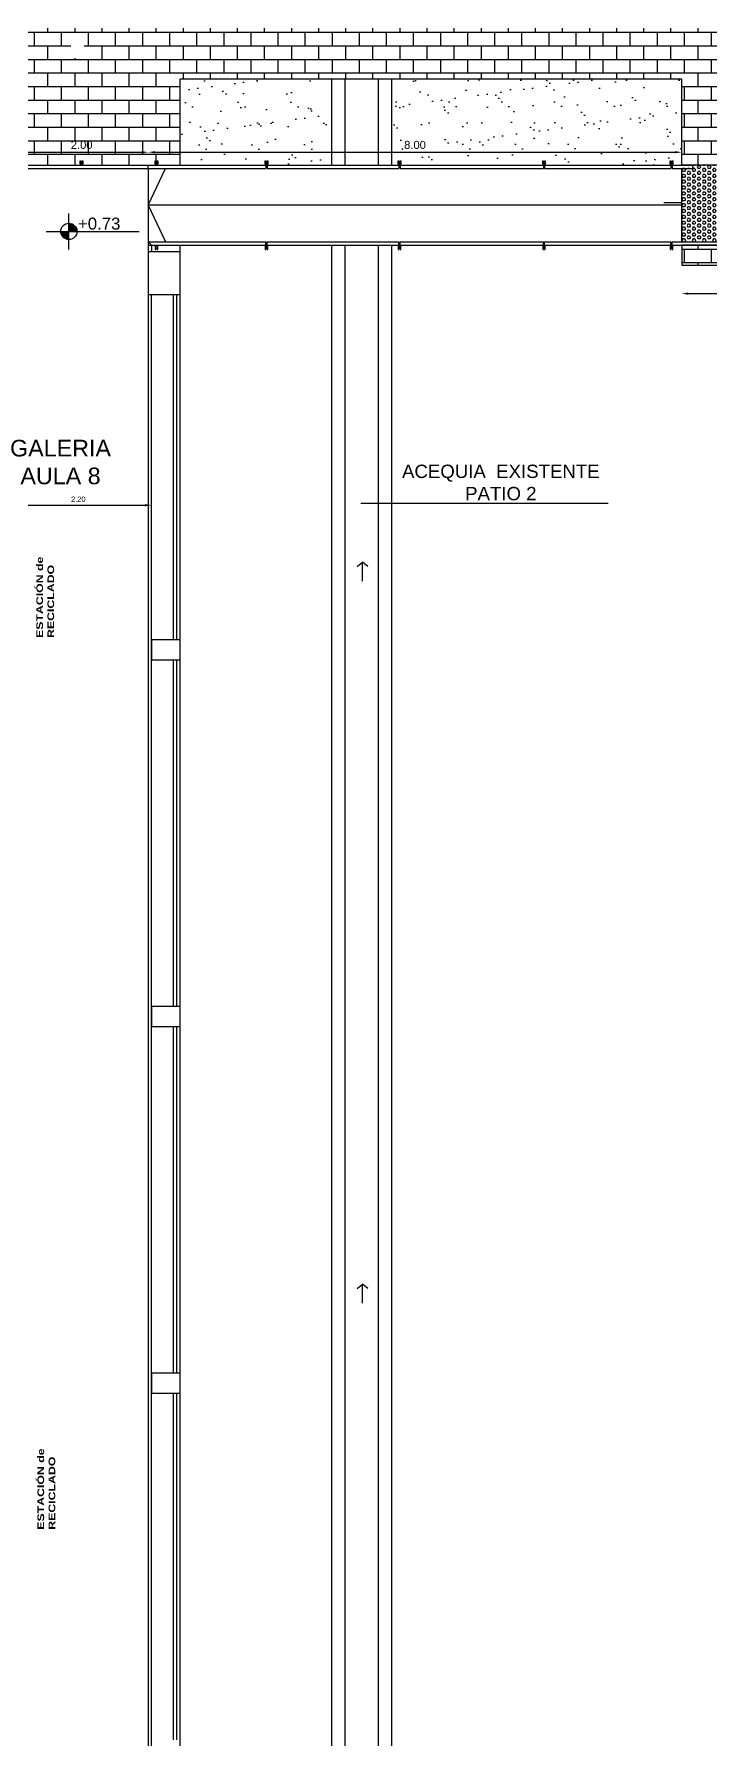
# Model space of a CAD drawing. Header units: millimetres. Extents: x -735 to -481, y 85 to 450.
# Drawn here: x -652.48 to -642.33, y 204 to 229.59 of the extents above; entities that cross this region are included whole.
import ezdxf

# ---------------------------------------------------------------- set-up
doc = ezdxf.new("R2010")
doc.units = ezdxf.units.MM
doc.header["$PDMODE"] = 35
doc.header["$PDSIZE"] = -2
doc.layers.get('Defpoints').update_dxf_attribs({"linetype": 'CONTINUOUS'})
for name, color, linetype in [('01', 1, 'CONTINUOUS'), ('1', 1, 'CONTINUOUS'), ('A EJECUTAR', 8, 'CONTINUOUS'), ('dib - texto', 2, 'CONTINUOUS'), ('dib-muros vista 2', 2, 'CONTINUOUS'), ('dib-verde', 64, 'CONTINUOUS'), ('E-COLUMNAS CUADRADAS', 6, 'CONTINUOUS'), ('fino', 8, 'CONTINUOUS'), ('SOLADOS EXTERIORES', 8, 'CONTINUOUS'), ('TEXTO1-100', 1, 'CONTINUOUS'), ('VISTA', 1, 'CONTINUOUS')]:
    doc.layers.add(name, color=color, linetype=linetype)
doc.styles.get("Standard").update_dxf_attribs({"font": 'arial.ttf'})
doc.styles.add('STYLE1', font='swisseb.ttf', dxfattribs={"width": 1.32})
doc.styles.add('STYLE2', font='arial.ttf')
doc.dimstyles.new('COTAS2', dxfattribs={"dimtxt": 0.2, "dimasz": 0.25, "dimexe": 0.2, "dimexo": 0.2, "dimgap": 0.12, "dimtad": 1, "dimzin": 0, "dimdsep": 46, "dimtxsty": 'STYLE2', "dimcen": 2.5, "dimse1": 1, "dimse2": 1, "dimclrd": 1, "dimclre": 1, "dimclrt": 2, "dimadec": 0, "dimazin": 0, "dimtfac": 1, "dimtdec": 4, "dimtofl": 0, "dimtmove": 1, "dimatfit": 3, "dimfxl": 1, "dimtolj": 1, "dimtzin": 0, "dimarcsym": 0})

# ---------------------------------------------------------------- blocks, each defined once
blk = doc.blocks.new('*D101')
at = {"layer": '01', "color": 1, "lineweight": -2, "transparency": 16777216}
blk.add_line((-652.816, 222.523), (-650.816, 222.523), dxfattribs=at)
at = {"layer": '01', "color": 1, "transparency": 16777216}
for points in [[(-652.816, 222.54), (-652.816, 222.506), (-652.916, 222.523)], [(-650.816, 222.54), (-650.816, 222.506), (-650.716, 222.523)]]:
    blk.add_solid(points, dxfattribs=at)
at = {"layer": 'Defpoints', "color": 0, "transparency": 16777216}
for p in [(-650.716, 223.54), (-652.916, 222.818), (-650.716, 222.523)]:
    blk.add_point(p, dxfattribs=at)
at = {"layer": '01', "color": 2, "transparency": 16777216, "insert": (-651.816, 222.612), "char_height": 0.08, "attachment_point": 5, "style": 'STYLE2'}
blk.add_mtext('\\A1;2.20', dxfattribs=at)
blk = doc.blocks.new('*D119')
at = {"layer": 'A EJECUTAR', "color": 1, "lineweight": -2, "transparency": 16777216}
blk.add_line((-642.664, 225.697), (-639.864, 225.697), dxfattribs=at)
at = {"layer": 'A EJECUTAR', "color": 1, "transparency": 16777216}
for points in [[(-642.664, 225.713), (-642.664, 225.68), (-642.764, 225.697)], [(-639.864, 225.713), (-639.864, 225.68), (-639.764, 225.697)]]:
    blk.add_solid(points, dxfattribs=at)
at = {"layer": 'Defpoints', "color": 0, "transparency": 16777216}
for p in [(-639.764, 225.697), (-642.764, 225.497), (-639.764, 225.497)]:
    blk.add_point(p, dxfattribs=at)
at = {"layer": 'A EJECUTAR', "color": 2, "transparency": 16777216, "insert": (-641.264, 225.806), "char_height": 0.12, "attachment_point": 5, "style": 'STYLE2'}
blk.add_mtext('\\A1;3.00', dxfattribs=at)
blk = doc.blocks.new('*D120')
at = {"layer": 'A EJECUTAR', "color": 1, "lineweight": -2, "transparency": 16777216}
blk.add_line((-650.666, 227.818), (-642.864, 227.818), dxfattribs=at)
at = {"layer": 'A EJECUTAR', "color": 1, "transparency": 16777216}
for points in [[(-650.666, 227.834), (-650.666, 227.801), (-650.766, 227.818)], [(-642.864, 227.834), (-642.864, 227.801), (-642.764, 227.818)]]:
    blk.add_solid(points, dxfattribs=at)
at = {"layer": 'Defpoints', "color": 0, "transparency": 16777216}
for p in [(-642.764, 227.818), (-650.766, 227.618), (-642.764, 227.623)]:
    blk.add_point(p, dxfattribs=at)
at = {"layer": 'A EJECUTAR', "color": 2, "transparency": 16777216, "insert": (-646.765, 227.927), "char_height": 0.12, "attachment_point": 5, "style": 'STYLE2'}
blk.add_mtext('\\A1;8.00', dxfattribs=at)
blk = doc.blocks.new('SIMB cota nivel planta')
at = {"layer": '1'}
h = blk.add_hatch(color=256, dxfattribs=at)
h.dxf.hatch_style = 1
h.paths.add_polyline_path([(0, 0), (-0.122, 0, 0.414214), (0, -0.122)])
h = blk.add_hatch(color=256, dxfattribs=at)
h.dxf.hatch_style = 1
h.paths.add_polyline_path([(0, 0.122), (0, 0), (0.122, 0, 0.414214)])
for points in [[(0, -0.271), (0, 0.271), (0, 0.271)], [(-0.339, 0), (1.057, 0), (1.057, 0)]]:
    blk.add_lwpolyline(points, dxfattribs=at)
blk.add_circle((0, 0), 0.122, dxfattribs=at)
at = {"layer": '1', "style": 'STYLE2'}
blk.add_attdef('+/-0.00', (0.137, 0.028), '', height=0.18, dxfattribs=at)
blk = doc.blocks.new('*D115')
at = {"layer": 'A EJECUTAR', "color": 1, "lineweight": -2, "transparency": 16777216}
blk.add_line((-652.666, 227.818), (-650.866, 227.818), dxfattribs=at)
at = {"layer": 'A EJECUTAR', "color": 1, "transparency": 16777216}
for points in [[(-652.666, 227.834), (-652.666, 227.801), (-652.766, 227.818)], [(-650.866, 227.834), (-650.866, 227.801), (-650.766, 227.818)]]:
    blk.add_solid(points, dxfattribs=at)
at = {"layer": 'Defpoints', "color": 0, "transparency": 16777216}
for p in [(-652.766, 228.099), (-650.766, 228.099), (-650.766, 227.818)]:
    blk.add_point(p, dxfattribs=at)
at = {"layer": 'A EJECUTAR', "color": 2, "transparency": 16777216, "insert": (-651.766, 227.927), "char_height": 0.12, "attachment_point": 5, "style": 'STYLE2'}
blk.add_mtext('\\A1;2.00', dxfattribs=at)

msp = doc.modelspace()

# ---------------------------------------------------------------- hatches: boundary and pattern name
at = {"layer": 'A EJECUTAR'}
h = msp.add_hatch(dxfattribs=at)
h.set_pattern_fill('HEX', color=256, scale=0.008, angle=180, style=0)
h.set_pattern_definition([(180, (-299.210715, -249.05959), (-5e-18, -0.0439940905), [0.0254, -0.0508]), (300, (-299.210715, -249.05959), (0.0381, 0.0219970453), [0.0254, -0.0508]), (240, (-299.236115, -249.05959), (0.0381, -0.0219970453), [0.0254, -0.0508])])
edge = h.paths.add_edge_path()
edge.add_line((-642.164, 227.623), (-642.619, 227.623))
edge.add_arc((-642.619, 227.598), 0.025, -90, 90, ccw=False)
edge.add_line((-642.619, 227.573), (-642.764, 227.573))
edge.add_line((-642.764, 227.573), (-642.764, 226.473))
edge.add_line((-642.764, 226.473), (-642.444, 226.473))
edge.add_line((-642.444, 226.473), (-642.164, 226.473))
edge.add_line((-642.164, 226.473), (-642.164, 227.623))
at = {"layer": 'dib-verde'}
h = msp.add_hatch(dxfattribs=at)
h.set_pattern_fill('AR-SAND', color=256, scale=0.01, style=0)
h.paths.add_polyline_path([(-648.016, 228.914), (-650.286, 228.914), (-650.286, 227.623), (-649.003, 227.623), (-649.003, 227.638), (-649.013, 227.638), (-649.013, 227.688), (-649.003, 227.688), (-649.003, 227.673), (-648.983, 227.673), (-648.983, 227.688), (-648.973, 227.688), (-648.973, 227.638), (-648.983, 227.638), (-648.983, 227.623), (-648.016, 227.623)])
h = msp.add_hatch(dxfattribs=at)
h.set_pattern_fill('AR-SAND', color=256, scale=0.01, style=0)
h.paths.add_polyline_path([(-643.38, 228.914), (-647.116, 228.914), (-647.116, 227.623), (-647.007, 227.623), (-647.007, 227.638), (-647.017, 227.638), (-647.017, 227.688), (-647.007, 227.688), (-647.007, 227.673), (-646.987, 227.673), (-646.987, 227.688), (-646.977, 227.688), (-646.977, 227.638), (-646.987, 227.638), (-646.987, 227.623), (-644.839, 227.623), (-644.839, 227.638), (-644.849, 227.638), (-644.849, 227.688), (-644.839, 227.688), (-644.839, 227.673), (-644.821, 227.673), (-644.821, 227.688), (-644.811, 227.688), (-644.811, 227.638), (-644.821, 227.638), (-644.821, 227.623), (-643.984, 227.623, -0.129412)])
h.paths.add_polyline_path([(-646.957, 227.802), (-646.571, 227.802), (-646.571, 228.05), (-646.957, 228.05)], flags=24)
h = msp.add_hatch(dxfattribs=at)
h.set_pattern_fill('AR-SAND', color=256, scale=0.01, style=0)
h.paths.add_polyline_path([(-642.764, 228.914), (-643.38, 228.914, 0.129412), (-643.984, 227.623), (-642.927, 227.623), (-642.927, 227.638), (-642.937, 227.638), (-642.937, 227.688), (-642.927, 227.688), (-642.927, 227.673), (-642.907, 227.673), (-642.907, 227.688), (-642.897, 227.688), (-642.897, 227.638), (-642.907, 227.638), (-642.907, 227.623), (-642.764, 227.623)])
at = {"layer": 'fino'}
h = msp.add_hatch(dxfattribs=at)
h.set_pattern_fill('AR-B816', color=256, scale=0.001, style=0)
edge = h.paths.add_edge_path()
edge.add_line((-650.926, 236.014), (-652.926, 236.014))
edge.add_line((-652.926, 236.014), (-652.926, 230.858))
edge.add_line((-652.926, 230.858), (-652.971, 229.748))
edge.add_line((-652.971, 229.748), (-654.616, 229.822))
edge.add_line((-654.616, 229.822), (-654.616, 228.274))
edge.add_line((-654.616, 228.274), (-654.616, 227.774))
edge.add_line((-654.616, 227.774), (-654.616, 227.723))
edge.add_arc((-654.616, 227.623), 0.1, 0.1005, 90, ccw=False)
edge.add_line((-654.516, 227.624), (-654.316, 227.624))
edge.add_line((-654.316, 227.624), (-654.316, 226.324))
edge.add_line((-654.316, 226.324), (-653.519, 226.324))
edge.add_line((-653.519, 226.324), (-653.519, 226.423))
edge.add_line((-653.519, 226.423), (-653.516, 226.423))
edge.add_line((-653.516, 226.423), (-653.516, 226.52))
edge.add_line((-653.516, 226.52), (-653.516, 226.7))
edge.add_line((-653.516, 226.7), (-653.516, 227.623))
edge.add_line((-653.516, 227.623), (-653.516, 227.638))
edge.add_line((-653.516, 227.638), (-653.519, 227.638))
edge.add_line((-653.519, 227.638), (-653.519, 227.688))
edge.add_line((-653.519, 227.688), (-653.509, 227.688))
edge.add_line((-653.509, 227.688), (-653.509, 227.638))
edge.add_line((-653.509, 227.638), (-653.509, 227.623))
edge.add_line((-653.509, 227.623), (-653.516, 227.623))
edge.add_line((-653.516, 227.623), (-650.565, 227.623))
edge.add_arc((-648.439, 227.879), 2.141, 178.9158, 186.8648, ccw=False)
edge.add_arc((-646.563, 227.92), 4.016, 157.9408, 180, ccw=False)
edge.add_line((-650.286, 229.428), (-650.286, 229.914))
edge.add_line((-650.286, 229.914), (-650.626, 229.914))
edge.add_line((-650.626, 229.914), (-650.926, 229.914))
edge.add_line((-650.926, 229.914), (-650.926, 236.014))
edge = h.paths.add_edge_path(flags=16)
edge.add_arc((-651.829, 229.343), 0.122, 0, 360)
h.paths.add_polyline_path([(-651.786, 227.688), (-651.776, 227.688), (-651.776, 227.673), (-651.756, 227.673), (-651.756, 227.688), (-651.746, 227.688), (-651.746, 227.638), (-651.756, 227.638), (-651.756, 227.623), (-651.776, 227.623), (-651.776, 227.638), (-651.786, 227.638)], flags=16)
h.paths.add_polyline_path([(-652.791, 227.688), (-652.791, 227.638), (-652.801, 227.638), (-652.801, 227.673), (-652.821, 227.673), (-652.821, 227.638), (-652.831, 227.638), (-652.831, 227.688), (-652.821, 227.688), (-652.821, 227.673), (-652.801, 227.673), (-652.801, 227.688)], flags=16)
h.paths.add_polyline_path([(-650.662, 227.688), (-650.652, 227.688), (-650.652, 227.673), (-650.632, 227.673), (-650.632, 227.688), (-650.622, 227.688), (-650.622, 227.638), (-650.632, 227.623), (-650.632, 227.638), (-650.632, 227.673), (-650.652, 227.673), (-650.652, 227.638), (-650.662, 227.638)], flags=16)
h.paths.add_polyline_path([(-653.479, 227.688), (-653.479, 227.638), (-653.489, 227.638), (-653.489, 227.688)], flags=16)
edge = h.paths.add_edge_path(flags=16)
edge.add_arc((-654.13, 226.794), 0.122, 0, 360)
h = msp.add_hatch(dxfattribs=at)
h.set_pattern_fill('AR-B816', color=256, scale=0.001, style=0)
h.paths.add_polyline_path([(-650.286, 229.914), (-650.286, 228.914), (-629.126, 228.914), (-629.126, 229.914)])
h = msp.add_hatch(dxfattribs=at)
h.set_pattern_fill('AR-B816', color=256, scale=0.001, style=0)
h.paths.add_polyline_path([(-630.526, 229.913), (-631.469, 229.913, 0.075537), (-631.567, 229.267, 0.040867), (-631.538, 228.914), (-630.527, 228.914), (-630.527, 228.914), (-630.526, 229.379), (-631.062, 229.379, -1), (-631.307, 229.379, -1), (-631.062, 229.379), (-630.526, 229.379)])
h.paths.add_polyline_path([(-631.469, 229.913), (-641.047, 229.913, -0.205253), (-639.082, 228.913), (-631.538, 228.914, -0.040867), (-631.567, 229.267, -0.075537)])
h.paths.add_polyline_path([(-641.047, 229.913), (-641.415, 229.913, 0.205259), (-643.38, 228.913), (-642.764, 228.913), (-639.082, 228.913, 0.205253)])
h.paths.add_polyline_path([(-641.415, 229.913), (-643.076, 229.913, -0.034568), (-642.835, 229.414, -0.137)], flags=17)
h.paths.add_polyline_path([(-643.076, 229.913), (-650.05, 229.913, 0.033624), (-650.286, 229.428), (-650.286, 228.914), (-643.38, 228.913, -0.066391), (-642.835, 229.414, 0.034568)])
h.paths.add_polyline_path([(-650.05, 229.913), (-650.286, 229.913), (-650.286, 229.428, -0.033624)], flags=17)
h.paths.add_polyline_path([(-640.717, 229.213), (-637.837, 229.213), (-637.837, 229.625), (-640.717, 229.625)], flags=24)
h = msp.add_hatch(dxfattribs=at)
h.set_pattern_fill('AR-B816', color=256, scale=0.001, style=0)
h.paths.add_polyline_path([(-650.286, 228.914), (-650.286, 229.428, 0.09655), (-650.58, 227.92, 0.018467), (-650.569, 227.623), (-650.286, 227.623)])
h = msp.add_hatch(dxfattribs=at)
h.set_pattern_fill('AR-B816', color=256, scale=0.001, style=0)
edge = h.paths.add_edge_path()
edge.add_line((-631.538, 228.914), (-639.082, 228.913))
edge.add_arc((-641.231, 227.121), 2.799, 10.3397, 39.831, ccw=False)
edge.add_line((-638.478, 227.623), (-630.816, 227.623))
edge.add_arc((-629.392, 229.267), 2.175, 189.3607, 229.1052, ccw=False)
edge = h.paths.add_edge_path()
edge.add_line((-639.082, 228.913), (-642.672, 228.913))
edge.add_arc((-646.563, 227.92), 4.016, -4.2317, 14.3255, ccw=False)
edge.add_line((-642.558, 227.623), (-642.164, 227.623))
edge.add_line((-642.164, 227.623), (-642.164, 226.423))
edge.add_line((-642.164, 226.423), (-641.635, 226.423))
edge.add_line((-641.635, 226.423), (-641.635, 226.408))
edge.add_line((-641.635, 226.408), (-641.635, 226.358))
edge.add_line((-641.635, 226.358), (-641.645, 226.358))
edge.add_line((-641.645, 226.358), (-641.645, 226.423))
edge.add_line((-641.645, 226.423), (-642.764, 226.423))
edge.add_line((-642.764, 226.423), (-642.764, 226.123))
edge.add_line((-642.764, 226.123), (-639.764, 226.123))
edge.add_line((-639.764, 226.123), (-639.764, 227.623))
edge.add_line((-639.764, 227.623), (-638.478, 227.623))
edge.add_arc((-641.231, 227.121), 2.799, 10.3397, 39.831)
edge = h.paths.add_edge_path(flags=16)
edge.add_line((-640.064, 227.623), (-640.064, 227.334))
edge.add_line((-640.064, 227.334), (-640.049, 227.334))
edge.add_line((-640.049, 227.334), (-640.049, 227.344))
edge.add_line((-640.049, 227.344), (-639.999, 227.344))
edge.add_line((-639.999, 227.344), (-639.999, 227.334))
edge.add_line((-639.999, 227.334), (-640.014, 227.334))
edge.add_line((-640.014, 227.334), (-640.014, 227.314))
edge.add_line((-640.014, 227.314), (-639.999, 227.314))
edge.add_line((-639.999, 227.314), (-639.999, 227.304))
edge.add_line((-639.999, 227.304), (-640.049, 227.304))
edge.add_line((-640.049, 227.304), (-640.064, 227.314))
edge.add_line((-640.064, 227.314), (-640.064, 226.723))
edge.add_line((-640.064, 226.723), (-640.049, 226.723))
edge.add_line((-640.049, 226.723), (-640.049, 226.733))
edge.add_line((-640.049, 226.733), (-639.999, 226.733))
edge.add_line((-639.999, 226.733), (-639.999, 226.723))
edge.add_line((-639.999, 226.723), (-640.014, 226.723))
edge.add_line((-640.014, 226.723), (-640.014, 226.703))
edge.add_line((-640.014, 226.703), (-639.999, 226.703))
edge.add_line((-639.999, 226.703), (-639.999, 226.693))
edge.add_line((-639.999, 226.693), (-640.049, 226.693))
edge.add_line((-640.049, 226.693), (-640.064, 226.703))
edge.add_line((-640.064, 226.703), (-640.064, 226.423))
edge.add_line((-640.064, 226.423), (-640.365, 226.423))
edge.add_line((-640.365, 226.423), (-640.365, 226.408))
edge.add_line((-640.365, 226.408), (-640.355, 226.408))
edge.add_line((-640.355, 226.408), (-640.355, 226.358))
edge.add_line((-640.355, 226.358), (-640.365, 226.358))
edge.add_line((-640.365, 226.358), (-640.365, 226.373))
edge.add_line((-640.365, 226.373), (-640.385, 226.373))
edge.add_line((-640.385, 226.373), (-640.385, 226.358))
edge.add_line((-640.385, 226.358), (-640.395, 226.358))
edge.add_line((-640.395, 226.358), (-640.395, 226.408))
edge.add_line((-640.395, 226.408), (-640.385, 226.423))
edge.add_line((-640.385, 226.423), (-641.615, 226.423))
edge.add_line((-641.615, 226.423), (-641.615, 226.408))
edge.add_line((-641.615, 226.408), (-641.605, 226.408))
edge.add_line((-641.605, 226.408), (-641.605, 226.358))
edge.add_line((-641.605, 226.358), (-641.615, 226.358))
edge.add_line((-641.615, 226.358), (-641.615, 226.373))
edge.add_line((-641.615, 226.373), (-641.625, 226.373))
edge.add_line((-641.625, 226.373), (-641.625, 226.473))
edge.add_line((-641.625, 226.473), (-640.375, 226.473))
edge.add_line((-640.375, 226.473), (-640.375, 226.463))
edge.add_line((-640.375, 226.463), (-640.365, 226.463))
edge.add_line((-640.365, 226.463), (-640.365, 226.473))
edge.add_line((-640.365, 226.473), (-640.114, 226.473))
edge.add_line((-640.114, 226.473), (-640.114, 226.713))
edge.add_line((-640.114, 226.713), (-640.104, 226.713))
edge.add_line((-640.104, 226.713), (-640.104, 226.723))
edge.add_line((-640.104, 226.723), (-640.114, 226.723))
edge.add_line((-640.114, 226.723), (-640.114, 227.324))
edge.add_line((-640.114, 227.324), (-640.104, 227.324))
edge.add_line((-640.104, 227.324), (-640.104, 227.334))
edge.add_line((-640.104, 227.334), (-640.114, 227.334))
edge.add_line((-640.114, 227.334), (-640.114, 227.623))
edge.add_arc((-640.089, 227.623), 0.025, 0, 180, ccw=False)
edge = h.paths.add_edge_path(flags=0)
edge.add_line((-640.064, 227.623), (-640.064, 227.334))
edge.add_line((-640.064, 227.334), (-640.049, 227.334))
edge.add_line((-640.049, 227.334), (-640.049, 227.344))
edge.add_line((-640.049, 227.344), (-639.999, 227.344))
edge.add_line((-639.999, 227.344), (-639.999, 227.334))
edge.add_line((-639.999, 227.334), (-640.014, 227.334))
edge.add_line((-640.014, 227.334), (-640.014, 227.314))
edge.add_line((-640.014, 227.314), (-639.999, 227.314))
edge.add_line((-639.999, 227.314), (-639.999, 227.304))
edge.add_line((-639.999, 227.304), (-640.049, 227.304))
edge.add_line((-640.049, 227.304), (-640.064, 227.314))
edge.add_line((-640.064, 227.314), (-640.104, 227.314))
edge.add_line((-640.104, 227.314), (-640.104, 227.334))
edge.add_line((-640.104, 227.334), (-640.114, 227.334))
edge.add_line((-640.114, 227.334), (-640.114, 227.623))
edge.add_arc((-640.089, 227.623), 0.025, 0, 180, ccw=False)
h.paths.add_polyline_path([(-640.104, 227.324), (-640.114, 227.314), (-640.064, 227.314), (-640.014, 227.324)], flags=0)
h.paths.add_polyline_path([(-639.999, 226.733), (-639.999, 226.723), (-640.014, 226.723), (-640.014, 226.703), (-639.999, 226.703), (-639.999, 226.693), (-640.049, 226.693), (-640.064, 226.703), (-640.104, 226.703), (-640.104, 226.723), (-640.064, 226.723), (-640.049, 226.723), (-640.049, 226.733)], flags=0)
h.paths.add_polyline_path([(-640.014, 226.713), (-640.104, 226.713), (-640.114, 226.703), (-640.064, 226.703)], flags=0)
h.paths.add_polyline_path([(-641.902, 226.825), (-641.902, 227.211), (-642.149, 227.211), (-642.149, 226.825)], flags=16)
h.paths.add_polyline_path([(-641.902, 228.07), (-641.902, 228.456), (-642.15, 228.456), (-642.15, 228.07)], flags=16)
h.paths.add_polyline_path([(-641.954, 227.479), (-640.286, 227.479)], flags=16)
h = msp.add_hatch(dxfattribs=at)
h.set_pattern_fill('AR-B816', color=256, scale=0.001, style=0)
h.paths.add_polyline_path([(-642.672, 228.913), (-642.764, 228.913), (-642.764, 227.623), (-642.558, 227.623, 0.081149)])

# ---------------------------------------------------------------- linework, layer by layer
at = {"layer": '1'}
msp.add_line((-642.764, 226.123), (-639.764, 226.123), dxfattribs=at)
for points in [[(-642.764, 228.913), (-650.286, 228.914), (-650.286, 228.914), (-650.286, 228.914)], [(-650.286, 227.623), (-650.286, 228.914)], [(-650.286, 227.623), (-650.286, 228.914)], [(-642.764, 227.623), (-642.764, 228.913)], [(-642.764, 226.473), (-642.764, 227.573)], [(-650.766, 226.324), (-650.766, 226.324)], [(-650.286, 226.324), (-650.286, 226.423)], [(-650.286, 226.324), (-650.286, 226.423)], [(-642.764, 226.423), (-642.764, 226.123)]]:
    msp.add_lwpolyline(points, dxfattribs=at)
at = {"layer": 'A EJECUTAR', "color": 2}
for p, q in [((-653.516, 227.573), (-649.003, 227.573)), ((-650.766, 227.623), (-649.003, 227.623)), ((-650.766, 227.024), (-650.508, 227.575)), ((-649.003, 227.623), (-649.003, 227.573)), ((-648.983, 227.623), (-647.007, 227.623)), ((-648.983, 227.623), (-648.983, 227.573)), ((-648.983, 227.573), (-647.007, 227.573)), ((-647.007, 227.623), (-647.007, 227.573)), ((-646.987, 227.623), (-644.839, 227.623)), ((-646.987, 227.623), (-646.987, 227.573)), ((-646.987, 227.573), (-644.839, 227.573)), ((-644.839, 227.623), (-644.839, 227.573)), ((-644.821, 227.623), (-642.927, 227.623)), ((-644.821, 227.623), (-644.821, 227.573)), ((-644.821, 227.573), (-642.927, 227.573)), ((-642.927, 227.623), (-642.927, 227.573)), ((-642.927, 227.623), (-642.927, 227.573)), ((-642.927, 227.623), (-642.927, 227.573)), ((-642.907, 227.623), (-642.907, 227.573)), ((-642.907, 227.623), (-642.619, 227.623)), ((-642.907, 227.623), (-642.907, 227.573)), ((-642.907, 227.623), (-642.619, 227.623)), ((-642.907, 227.623), (-642.907, 227.573)), ((-642.907, 227.573), (-642.619, 227.573)), ((-642.907, 227.573), (-642.619, 227.573)), ((-642.764, 227.024), (-650.766, 227.024)), ((-650.766, 227.024), (-650.508, 226.473)), ((-650.766, 226.473), (-649.003, 226.473)), ((-649.003, 226.423), (-649.003, 226.473)), ((-648.983, 226.473), (-647.007, 226.473)), ((-648.983, 226.423), (-648.983, 226.473)), ((-647.007, 226.423), (-647.007, 226.473)), ((-646.987, 226.473), (-644.839, 226.473)), ((-646.987, 226.423), (-646.987, 226.473)), ((-644.839, 226.423), (-644.839, 226.473)), ((-644.821, 226.473), (-642.927, 226.473)), ((-644.821, 226.423), (-644.821, 226.473)), ((-642.927, 226.423), (-642.927, 226.473)), ((-642.927, 226.423), (-642.927, 226.473)), ((-642.927, 226.423), (-642.927, 226.473)), ((-642.907, 226.423), (-642.907, 226.473)), ((-642.907, 226.423), (-642.907, 226.473)), ((-642.907, 226.473), (-641.635, 226.473)), ((-642.907, 226.423), (-642.907, 226.473)), ((-650.766, 226.423), (-649.003, 226.423)), ((-648.983, 226.423), (-647.007, 226.423)), ((-646.987, 226.423), (-644.839, 226.423)), ((-644.821, 226.423), (-642.927, 226.423)), ((-642.907, 226.423), (-642.444, 226.423)), ((-642.907, 226.423), (-641.635, 226.423))]:
    msp.add_line(p, q, dxfattribs=at)
at = {"layer": 'A EJECUTAR'}
for p, q in [((-651.776, 227.673), (-651.766, 227.673)), ((-651.776, 227.623), (-651.776, 227.638)), ((-651.766, 227.673), (-651.756, 227.673)), ((-651.756, 227.638), (-651.756, 227.623)), ((-650.652, 227.673), (-650.642, 227.673)), ((-650.652, 227.623), (-650.652, 227.638)), ((-650.642, 227.673), (-650.632, 227.673)), ((-650.632, 227.638), (-650.632, 227.623)), ((-649.003, 227.673), (-648.993, 227.673)), ((-649.003, 227.623), (-649.003, 227.638)), ((-649.003, 227.583), (-648.983, 227.583)), ((-648.993, 227.673), (-648.993, 227.583)), ((-648.993, 227.673), (-648.983, 227.673)), ((-648.983, 227.638), (-648.983, 227.623)), ((-647.007, 227.673), (-646.997, 227.673)), ((-647.007, 227.623), (-647.007, 227.638)), ((-647.007, 227.583), (-646.987, 227.583)), ((-646.997, 227.673), (-646.997, 227.583)), ((-646.997, 227.673), (-646.987, 227.673)), ((-646.987, 227.638), (-646.987, 227.623)), ((-644.839, 227.673), (-644.829, 227.673)), ((-644.839, 227.623), (-644.839, 227.638)), ((-644.839, 227.583), (-644.819, 227.583)), ((-644.831, 227.673), (-644.831, 227.583)), ((-644.831, 227.673), (-644.821, 227.673)), ((-644.821, 227.638), (-644.821, 227.623)), ((-642.927, 227.673), (-642.917, 227.673)), ((-642.927, 227.673), (-642.917, 227.673)), ((-642.927, 227.673), (-642.917, 227.673)), ((-642.927, 227.623), (-642.927, 227.638)), ((-642.927, 227.623), (-642.927, 227.638)), ((-642.927, 227.623), (-642.927, 227.638)), ((-642.927, 227.583), (-642.907, 227.583)), ((-642.927, 227.583), (-642.907, 227.583)), ((-642.927, 227.583), (-642.907, 227.583)), ((-642.917, 227.673), (-642.917, 227.583)), ((-642.917, 227.673), (-642.907, 227.673)), ((-642.917, 227.673), (-642.917, 227.583)), ((-642.917, 227.673), (-642.907, 227.673)), ((-642.917, 227.673), (-642.917, 227.583)), ((-642.917, 227.673), (-642.907, 227.673)), ((-642.907, 227.638), (-642.907, 227.623)), ((-642.907, 227.638), (-642.907, 227.623)), ((-642.907, 227.638), (-642.907, 227.623)), ((-649.003, 226.463), (-648.983, 226.463)), ((-648.993, 226.373), (-648.993, 226.463)), ((-647.007, 226.463), (-646.987, 226.463)), ((-646.997, 226.373), (-646.997, 226.463)), ((-644.839, 226.463), (-644.819, 226.463)), ((-644.831, 226.373), (-644.831, 226.463)), ((-642.927, 226.463), (-642.907, 226.463)), ((-642.927, 226.463), (-642.907, 226.463)), ((-642.927, 226.463), (-642.907, 226.463)), ((-642.917, 226.373), (-642.917, 226.463)), ((-642.917, 226.373), (-642.917, 226.463)), ((-642.917, 226.373), (-642.917, 226.463)), ((-650.652, 226.425), (-650.652, 226.41)), ((-650.652, 226.375), (-650.642, 226.375)), ((-650.642, 226.375), (-650.632, 226.375)), ((-650.632, 226.41), (-650.632, 226.425)), ((-649.003, 226.423), (-649.003, 226.408)), ((-649.003, 226.373), (-648.993, 226.373)), ((-648.993, 226.373), (-648.983, 226.373)), ((-648.983, 226.408), (-648.983, 226.423)), ((-647.007, 226.423), (-647.007, 226.408)), ((-647.007, 226.373), (-646.997, 226.373)), ((-646.997, 226.373), (-646.987, 226.373)), ((-646.987, 226.408), (-646.987, 226.423)), ((-644.839, 226.423), (-644.839, 226.408)), ((-644.839, 226.373), (-644.829, 226.373)), ((-644.831, 226.373), (-644.821, 226.373)), ((-644.821, 226.408), (-644.821, 226.423)), ((-642.927, 226.423), (-642.927, 226.408)), ((-642.927, 226.423), (-642.927, 226.408)), ((-642.927, 226.423), (-642.927, 226.408)), ((-642.927, 226.373), (-642.917, 226.373)), ((-642.927, 226.373), (-642.917, 226.373)), ((-642.927, 226.373), (-642.917, 226.373)), ((-642.917, 226.373), (-642.907, 226.373)), ((-642.917, 226.373), (-642.907, 226.373)), ((-642.917, 226.373), (-642.907, 226.373)), ((-642.907, 226.408), (-642.907, 226.423)), ((-642.907, 226.408), (-642.907, 226.423)), ((-642.907, 226.408), (-642.907, 226.423))]:
    msp.add_line(p, q, dxfattribs=at)
at = {"layer": 'A EJECUTAR', "color": 2}
for points in [[(-652.766, 227.623), (-650.766, 227.623)], [(-650.766, 227.573), (-650.766, 227.623)], [(-650.766, 227.573), (-650.766, 226.475)], [(-650.766, 226.475), (-650.766, 226.323)], [(-650.716, 226.423), (-650.766, 226.473)], [(-650.716, 226.423), (-650.716, 226.323)], [(-642.164, 226.423), (-642.164, 226.423), (-642.764, 226.423)]]:
    msp.add_lwpolyline(points, dxfattribs=at)
for points in [[(-651.786, 227.688), (-651.776, 227.688), (-651.776, 227.638), (-651.786, 227.638)], [(-651.756, 227.688), (-651.746, 227.688), (-651.746, 227.638), (-651.756, 227.638)], [(-650.662, 227.688), (-650.652, 227.688), (-650.652, 227.638), (-650.662, 227.638)], [(-650.632, 227.688), (-650.622, 227.688), (-650.622, 227.638), (-650.632, 227.638)], [(-649.013, 227.688), (-649.003, 227.688), (-649.003, 227.638), (-649.013, 227.638)], [(-648.983, 227.688), (-648.973, 227.688), (-648.973, 227.638), (-648.983, 227.638)], [(-647.017, 227.688), (-647.007, 227.688), (-647.007, 227.638), (-647.017, 227.638)], [(-646.987, 227.688), (-646.977, 227.688), (-646.977, 227.638), (-646.987, 227.638)], [(-644.849, 227.688), (-644.839, 227.688), (-644.839, 227.638), (-644.849, 227.638)], [(-644.821, 227.688), (-644.811, 227.688), (-644.811, 227.638), (-644.821, 227.638)], [(-642.937, 227.688), (-642.927, 227.688), (-642.927, 227.638), (-642.937, 227.638)], [(-642.937, 227.688), (-642.927, 227.688), (-642.927, 227.638), (-642.937, 227.638)], [(-642.937, 227.688), (-642.927, 227.688), (-642.927, 227.638), (-642.937, 227.638)], [(-642.907, 227.688), (-642.897, 227.688), (-642.897, 227.638), (-642.907, 227.638)], [(-642.907, 227.688), (-642.897, 227.688), (-642.897, 227.638), (-642.907, 227.638)], [(-642.907, 227.688), (-642.897, 227.688), (-642.897, 227.638), (-642.907, 227.638)], [(-650.662, 226.36), (-650.652, 226.36), (-650.652, 226.41), (-650.662, 226.41)], [(-650.632, 226.36), (-650.622, 226.36), (-650.622, 226.41), (-650.632, 226.41)], [(-649.013, 226.358), (-649.003, 226.358), (-649.003, 226.408), (-649.013, 226.408)], [(-648.983, 226.358), (-648.973, 226.358), (-648.973, 226.408), (-648.983, 226.408)], [(-647.017, 226.358), (-647.007, 226.358), (-647.007, 226.408), (-647.017, 226.408)], [(-646.987, 226.358), (-646.977, 226.358), (-646.977, 226.408), (-646.987, 226.408)], [(-644.849, 226.358), (-644.839, 226.358), (-644.839, 226.408), (-644.849, 226.408)], [(-644.821, 226.358), (-644.811, 226.358), (-644.811, 226.408), (-644.821, 226.408)], [(-642.937, 226.358), (-642.927, 226.358), (-642.927, 226.408), (-642.937, 226.408)], [(-642.937, 226.358), (-642.927, 226.358), (-642.927, 226.408), (-642.937, 226.408)], [(-642.937, 226.358), (-642.927, 226.358), (-642.927, 226.408), (-642.937, 226.408)], [(-642.907, 226.358), (-642.897, 226.358), (-642.897, 226.408), (-642.907, 226.408)], [(-642.907, 226.358), (-642.897, 226.358), (-642.897, 226.408), (-642.907, 226.408)], [(-642.907, 226.358), (-642.897, 226.358), (-642.897, 226.408), (-642.907, 226.408)]]:
    msp.add_lwpolyline(points, close=True, dxfattribs=at)
at = {"layer": 'A EJECUTAR', "ltscale": 0.25}
for points in [[(-651.776, 227.623), (-651.756, 227.623)], [(-650.766, 227.573), (-650.766, 226.298)]]:
    msp.add_lwpolyline(points, dxfattribs=at)
at = {"layer": 'A EJECUTAR'}
for points in [[(-642.764, 226.423), (-642.164, 226.423), (-642.164, 227.623), (-642.764, 227.623)], [(-643.033, 227.064), (-642.764, 227.064)]]:
    msp.add_lwpolyline(points, dxfattribs=at)
at = {"layer": 'A EJECUTAR', "color": 2}
msp.add_arc((-642.619, 227.598), 0.025, 270, 90, dxfattribs=at)
msp.add_arc((-642.619, 227.598), 0.025, 270, 90, dxfattribs=at)
at = {"layer": 'dib-muros vista 2'}
for p, q in [((-650.766, 225.683), (-650.766, 194.304)), ((-650.716, 194.304), (-650.716, 225.683)), ((-650.286, 198.504), (-650.286, 225.824))]:
    msp.add_line(p, q, dxfattribs=at)
at = {"layer": 'E-COLUMNAS CUADRADAS'}
msp.add_lwpolyline([(-650.716, 226.324), (-650.766, 226.324), (-650.766, 225.683), (-650.286, 225.683), (-650.286, 226.324), (-650.716, 226.324)], dxfattribs=at)
for points in [[(-650.716, 220.504), (-650.716, 220.204), (-650.286, 220.204), (-650.286, 220.504)], [(-650.716, 215.004), (-650.716, 214.704), (-650.286, 214.704), (-650.286, 215.004)], [(-650.716, 209.504), (-650.716, 209.204), (-650.286, 209.204), (-650.286, 209.504)]]:
    msp.add_lwpolyline(points, close=True, dxfattribs=at)
at = {"layer": 'SOLADOS EXTERIORES'}
msp.add_line((-648.016, 226.423), (-647.116, 226.423), dxfattribs=at)
for points in [[(-648.016, 228.914), (-648.016, 227.623)], [(-648.016, 228.914), (-648.016, 227.623)], [(-647.816, 228.914), (-647.816, 227.623)], [(-647.816, 228.914), (-647.816, 227.623)], [(-647.316, 228.914), (-647.316, 227.623)], [(-647.316, 228.914), (-647.316, 227.623)], [(-647.116, 228.914), (-647.116, 227.623)], [(-647.116, 228.914), (-647.116, 227.623)], [(-648.016, 226.423), (-648.016, 194.004)], [(-647.816, 226.423), (-647.816, 194.004)], [(-647.316, 226.423), (-647.316, 194.004)], [(-647.116, 226.423), (-647.116, 194.004)], [(-643.869, 222.551), (-647.58, 222.551)], [(-647.634, 221.604), (-647.553, 221.669)], [(-647.634, 221.604), (-647.553, 221.669)], [(-647.553, 221.386), (-647.553, 221.669)], [(-647.473, 221.604), (-647.553, 221.669)], [(-647.553, 221.386), (-647.553, 221.669)], [(-647.473, 221.604), (-647.553, 221.669)], [(-647.634, 210.773), (-647.553, 210.838)], [(-647.634, 210.773), (-647.553, 210.838)], [(-647.553, 210.554), (-647.553, 210.838)], [(-647.473, 210.773), (-647.553, 210.838)], [(-647.553, 210.554), (-647.553, 210.838)], [(-647.473, 210.773), (-647.553, 210.838)]]:
    msp.add_lwpolyline(points, dxfattribs=at)
at = {"layer": 'VISTA'}
for p, q in [((-650.386, 220.504), (-650.386, 225.683)), ((-650.336, 220.504), (-650.336, 225.683)), ((-650.386, 215.004), (-650.386, 220.204)), ((-650.336, 215.004), (-650.336, 220.204)), ((-650.386, 209.504), (-650.386, 214.704)), ((-650.336, 209.504), (-650.336, 214.704)), ((-650.386, 204.004), (-650.386, 209.204)), ((-650.336, 204.004), (-650.336, 209.204))]:
    msp.add_line(p, q, dxfattribs=at)

# ---------------------------------------------------------------- block references
at = {"layer": 'A EJECUTAR'}
msp.add_blockref('SIMB cota nivel planta', (-651.958, 226.629), dxfattribs=at).add_auto_attribs({'+/-0.00': '+0.73'})

# ---------------------------------------------------------------- texts
at = {"layer": 'dib - texto', "char_height": 0.1, "width": 2.0056, "attachment_point": 1, "rotation": 90, "style": 'STYLE1'}
for insert in [(-652.446, 220.532), (-652.429, 207.156)]:
    msp.add_mtext('ESTACIÓN de RECICLADO', dxfattribs=dict(at, insert=insert))
at = {"layer": 'SOLADOS EXTERIORES', "insert": (-645.477, 222.863), "char_height": 0.2, "width": 5.20923, "attachment_point": 5}
msp.add_mtext('\\A1;ACEQUIA  EXISTENTE \\PPATIO 2 {\\H1.0222x; }', dxfattribs=at)
at = {"layer": 'TEXTO1-100', "ltscale": 2.5, "insert": (-652.083, 223.169), "char_height": 0.2, "width": 8.90579, "attachment_point": 5}
msp.add_mtext('\\A1;{\\H1.25x;GALERIA\\PAULA 8}', dxfattribs=at)

# ---------------------------------------------------------------- dimensions: what is measured, and where the dimension line sits
at = {"layer": '01'}
dim = msp.add_linear_dim(base=(-650.716, 222.523), p1=(-652.916, 222.818), p2=(-650.716, 223.54), dimstyle='COTAS2', override={"dimscale": 0.4}, dxfattribs=at)
dim.commit()
dim.dimension.update_dxf_attribs({"geometry": '*D101', "text_midpoint": (-651.816, 222.612)})
at = {"layer": 'A EJECUTAR'}
for base, p1, p2, picture, middle in [((-650.766, 227.818), (-652.766, 228.099), (-650.766, 228.099), '*D115', (-651.766, 227.927)), ((-642.764, 227.818), (-650.766, 227.618), (-642.764, 227.623), '*D120', (-646.765, 227.927)), ((-639.764, 225.697), (-642.764, 225.497), (-639.764, 225.497), '*D119', (-641.264, 225.806))]:
    dim = msp.add_linear_dim(base=base, p1=p1, p2=p2, dimstyle='COTAS2', override={"dimscale": 0.4, "dimtxt": 0.3}, dxfattribs=at)
    dim.commit()
    dim.dimension.update_dxf_attribs({"geometry": picture, "text_midpoint": middle})

doc.saveas('drawing.dxf')
